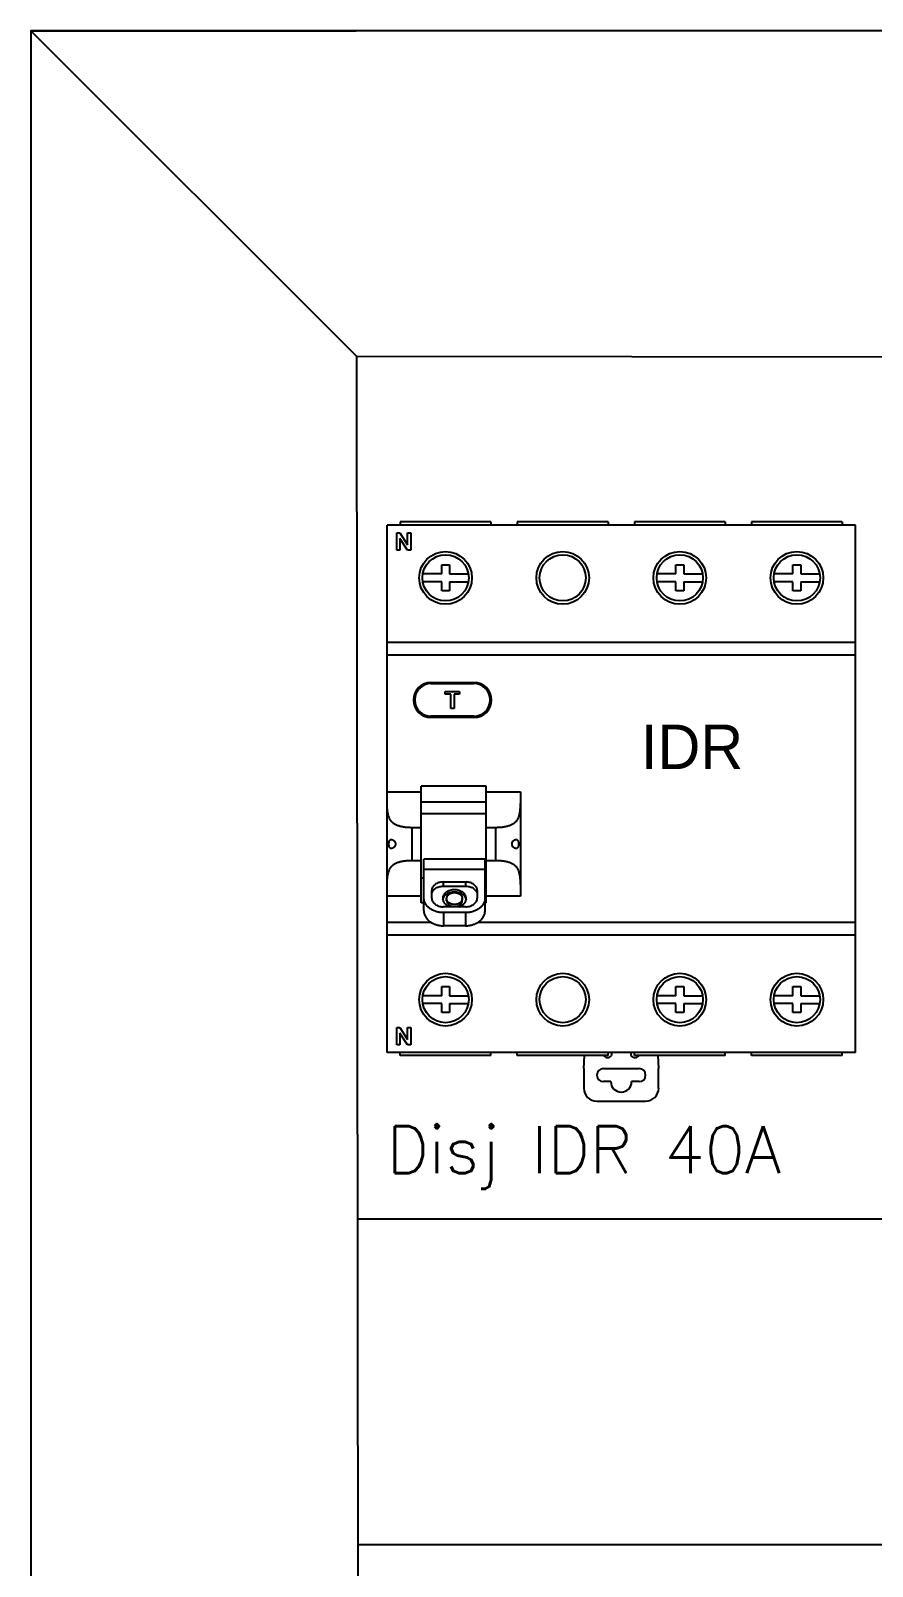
# Model space of a CAD drawing. Extents: x -891 to 6596, y -1 to 298.
# Drawn here: x -364.63 to -339.49, y 193.65 to 239.5 of the extents above; entities that cross this region are included whole.
import ezdxf

# ---------------------------------------------------------------- set-up
doc = ezdxf.new("R2010")
doc.units = 0
doc.header["$MEASUREMENT"] = 0
doc.styles.add('SIMPLEX', font='simplex')

msp = doc.modelspace()

# ---------------------------------------------------------------- linework, layer by layer
for p, q in [((-364.63, 239.496), (-354.913, 239.496)), ((-364.63, 239.496), (-354.913, 239.496)), ((-354.903, 229.779), (-354.899, 225.893))]:
    msp.add_line(p, q)
at = {"color": 40, "true_color": 0xf8d731}
for q in [(-364.63, 239.496), (-354.713, 54.877), (-257.748, 229.686)]:
    msp.add_line((-354.903, 229.779), q, dxfattribs=at)
at = {"color": 7, "linetype": 'Continuous'}
for p, q in [((-353.986, 208.993), (-353.986, 224.734)), ((-339.994, 224.734), (-353.986, 224.734)), ((-353.594, 224.831), (-353.594, 224.734)), ((-350.883, 224.831), (-353.594, 224.831)), ((-350.883, 224.831), (-350.883, 224.734)), ((-350.096, 224.831), (-350.096, 224.734)), ((-347.385, 224.831), (-350.096, 224.831)), ((-347.385, 224.831), (-347.385, 224.734)), ((-346.598, 224.831), (-346.598, 224.734)), ((-343.887, 224.831), (-346.598, 224.831)), ((-343.887, 224.831), (-343.887, 224.734)), ((-343.1, 224.831), (-343.1, 224.734)), ((-340.39, 224.831), (-343.1, 224.831)), ((-340.39, 224.831), (-340.39, 224.734)), ((-339.994, 208.993), (-339.994, 224.734)), ((-353.694, 223.987), (-353.694, 224.501)), ((-353.694, 224.501), (-353.604, 224.501)), ((-353.604, 224.501), (-353.371, 224.148)), ((-353.6, 224.336), (-353.6, 223.987)), ((-353.373, 223.987), (-353.6, 224.336)), ((-353.371, 224.148), (-353.371, 224.501)), ((-353.371, 224.501), (-353.279, 224.501)), ((-353.279, 224.501), (-353.279, 223.987)), ((-353.6, 223.987), (-353.694, 223.987)), ((-353.279, 223.987), (-353.373, 223.987)), ((-352.353, 223.276), (-352.917, 223.276)), ((-352.353, 223.276), (-352.353, 223.549)), ((-352.353, 223.549), (-352.12, 223.549)), ((-352.12, 223.549), (-352.12, 223.276)), ((-352.12, 223.276), (-351.557, 223.276)), ((-345.358, 223.276), (-345.921, 223.276)), ((-345.358, 223.276), (-345.358, 223.549)), ((-345.358, 223.549), (-345.124, 223.549)), ((-345.124, 223.549), (-345.124, 223.276)), ((-345.124, 223.276), (-344.561, 223.276)), ((-341.86, 223.276), (-342.423, 223.276)), ((-341.86, 223.276), (-341.86, 223.549)), ((-341.86, 223.549), (-341.626, 223.549)), ((-341.626, 223.549), (-341.626, 223.276)), ((-341.626, 223.276), (-341.063, 223.276)), ((-352.353, 223.043), (-352.917, 223.043)), ((-352.353, 222.771), (-352.353, 223.043)), ((-352.12, 223.043), (-352.12, 222.771)), ((-352.12, 223.043), (-351.557, 223.043)), ((-345.358, 223.043), (-345.921, 223.043)), ((-345.358, 222.771), (-345.358, 223.043)), ((-345.124, 223.043), (-345.124, 222.771)), ((-345.124, 223.043), (-344.561, 223.043)), ((-341.86, 223.043), (-342.423, 223.043)), ((-341.86, 222.771), (-341.86, 223.043)), ((-341.626, 223.043), (-341.626, 222.771)), ((-341.626, 223.043), (-341.063, 223.043)), ((-352.12, 222.771), (-352.353, 222.771)), ((-345.124, 222.771), (-345.358, 222.771)), ((-341.626, 222.771), (-341.86, 222.771)), ((-353.986, 221.236), (-339.994, 221.236)), ((-339.994, 220.847), (-353.986, 220.847)), ((-352.674, 220.04), (-351.391, 220.04)), ((-352.674, 220.001), (-351.39, 220.001)), ((-352.246, 219.687), (-352.246, 219.772)), ((-352.246, 219.772), (-351.817, 219.772)), ((-352.083, 219.687), (-352.246, 219.687)), ((-352.083, 219.259), (-352.083, 219.687)), ((-351.981, 219.687), (-351.981, 219.259)), ((-351.817, 219.687), (-351.981, 219.687)), ((-351.817, 219.772), (-351.817, 219.687)), ((-351.981, 219.259), (-352.083, 219.259)), ((-351.39, 219.029), (-352.674, 219.029)), ((-351.391, 218.99), (-352.674, 218.99)), ((-352.966, 213.459), (-352.966, 216.941)), ((-351.022, 216.941), (-352.966, 216.941)), ((-351.022, 213.459), (-351.022, 216.941)), ((-353.986, 216.769), (-352.966, 216.769)), ((-351.022, 216.462), (-352.966, 216.462)), ((-351.022, 216.769), (-350.002, 216.769)), ((-350.002, 216.769), (-350.002, 213.658)), ((-352.966, 216.121), (-351.022, 216.121)), ((-353.247, 215.701), (-353.247, 214.726)), ((-352.966, 215.701), (-353.247, 215.701)), ((-350.74, 215.701), (-351.022, 215.701)), ((-350.74, 214.726), (-350.74, 215.701)), ((-353.247, 214.726), (-352.966, 214.726)), ((-352.885, 213.216), (-352.885, 214.763)), ((-351.058, 214.763), (-352.885, 214.763)), ((-351.058, 213.216), (-351.058, 214.763)), ((-351.022, 214.726), (-350.74, 214.726)), ((-352.885, 214.195), (-352.966, 214.195)), ((-351.058, 214.457), (-352.885, 214.457)), ((-351.022, 214.195), (-351.058, 214.195)), ((-352.966, 213.658), (-353.986, 213.658)), ((-352.652, 213.6), (-352.652, 213.822)), ((-352.312, 214.08), (-352.312, 213.954)), ((-352.312, 214.08), (-351.631, 214.08)), ((-352.312, 213.954), (-351.631, 213.954)), ((-351.631, 213.954), (-351.631, 214.08)), ((-351.291, 213.822), (-351.291, 213.6)), ((-350.002, 213.658), (-351.022, 213.658)), ((-352.885, 213.459), (-352.966, 213.459)), ((-351.631, 213.341), (-352.312, 213.341)), ((-352.205, 213.522), (-352.205, 213.585)), ((-351.738, 213.522), (-351.738, 213.585)), ((-351.022, 213.459), (-351.058, 213.459)), ((-353.986, 212.88), (-352.681, 212.88)), ((-352.302, 213.164), (-352.302, 212.773)), ((-351.641, 213.164), (-352.302, 213.164)), ((-351.641, 212.773), (-352.302, 212.773)), ((-351.641, 213.164), (-351.641, 212.773)), ((-351.263, 212.88), (-339.994, 212.88)), ((-339.994, 212.491), (-353.986, 212.491)), ((-352.353, 210.684), (-352.353, 210.956)), ((-352.353, 210.956), (-352.12, 210.956)), ((-352.12, 210.956), (-352.12, 210.684)), ((-345.358, 210.956), (-345.124, 210.956)), ((-345.358, 210.684), (-345.358, 210.956)), ((-345.124, 210.956), (-345.124, 210.684)), ((-341.86, 210.956), (-341.626, 210.956)), ((-341.86, 210.684), (-341.86, 210.956)), ((-341.626, 210.956), (-341.626, 210.684)), ((-352.353, 210.684), (-352.917, 210.684)), ((-352.353, 210.451), (-352.917, 210.451)), ((-352.353, 210.179), (-352.353, 210.451)), ((-352.12, 210.684), (-351.557, 210.684)), ((-352.12, 210.451), (-352.12, 210.179)), ((-352.12, 210.451), (-351.557, 210.451)), ((-345.358, 210.684), (-345.921, 210.684)), ((-345.358, 210.451), (-345.921, 210.451)), ((-345.358, 210.179), (-345.358, 210.451)), ((-345.124, 210.684), (-344.561, 210.684)), ((-345.124, 210.451), (-344.561, 210.451)), ((-345.124, 210.451), (-345.124, 210.179)), ((-341.86, 210.684), (-342.423, 210.684)), ((-341.86, 210.451), (-342.423, 210.451)), ((-341.86, 210.179), (-341.86, 210.451)), ((-341.626, 210.684), (-341.063, 210.684)), ((-341.626, 210.451), (-341.063, 210.451)), ((-341.626, 210.451), (-341.626, 210.179)), ((-352.12, 210.179), (-352.353, 210.179)), ((-345.124, 210.179), (-345.358, 210.179)), ((-341.626, 210.179), (-341.86, 210.179)), ((-353.694, 209.218), (-353.694, 209.732)), ((-353.694, 209.732), (-353.604, 209.732)), ((-353.604, 209.732), (-353.371, 209.379)), ((-353.373, 209.218), (-353.6, 209.567)), ((-353.6, 209.567), (-353.6, 209.218)), ((-353.371, 209.379), (-353.371, 209.732)), ((-353.371, 209.732), (-353.279, 209.732)), ((-353.279, 209.732), (-353.279, 209.218)), ((-353.6, 209.218), (-353.694, 209.218)), ((-353.279, 209.218), (-353.373, 209.218)), ((-339.994, 208.993), (-353.986, 208.993)), ((-353.594, 208.896), (-353.594, 208.993)), ((-350.883, 208.896), (-353.594, 208.896)), ((-350.883, 208.896), (-350.883, 208.993)), ((-350.096, 208.896), (-350.096, 208.993)), ((-347.385, 208.896), (-350.096, 208.896)), ((-348.107, 208.507), (-348.087, 208.896)), ((-347.385, 208.896), (-347.385, 208.993)), ((-347.281, 208.993), (-347.281, 208.896)), ((-346.698, 208.896), (-346.698, 208.993)), ((-346.598, 208.896), (-346.598, 208.993)), ((-343.887, 208.896), (-346.598, 208.896)), ((-345.893, 208.896), (-345.873, 208.507)), ((-343.887, 208.896), (-343.887, 208.993)), ((-343.1, 208.896), (-343.1, 208.993)), ((-340.39, 208.896), (-343.1, 208.896)), ((-340.39, 208.896), (-340.39, 208.993)), ((-348.107, 208.507), (-348.107, 207.924)), ((-347.523, 208.507), (-346.457, 208.507)), ((-345.873, 207.924), (-345.873, 208.507)), ((-347.301, 208.119), (-347.523, 208.119)), ((-346.457, 208.119), (-346.679, 208.119)), ((-347.719, 207.536), (-346.261, 207.536))]:
    msp.add_line(p, q, dxfattribs=at)
msp.add_lwpolyline([(-364.63, 45.166), (-248.032, 45.166), (-248.032, 239.496), (-364.63, 239.496)], close=True)
at = {"color": 40, "true_color": 0xf8d731}
for points in [[(-257.745, 204.012), (-354.868, 204.012)], [(-354.858, 194.295), (-257.744, 194.295)]]:
    msp.add_lwpolyline(points, dxfattribs=at)
at = {"color": 7, "linetype": 'Continuous'}
for centre, radius in [((-352.237, 223.16), 0.787), ((-352.237, 223.16), 0.69), ((-348.739, 223.16), 0.787), ((-348.739, 223.16), 0.69), ((-345.241, 223.16), 0.787), ((-345.241, 223.16), 0.69), ((-341.743, 223.16), 0.787), ((-341.743, 223.16), 0.69), ((-352.237, 210.567), 0.787), ((-348.739, 210.567), 0.787), ((-345.241, 210.567), 0.787), ((-341.743, 210.567), 0.787), ((-352.237, 210.567), 0.69), ((-348.739, 210.567), 0.69), ((-345.241, 210.567), 0.69), ((-341.743, 210.567), 0.69)]:
    msp.add_circle(centre, radius, dxfattribs=at)
for centre, radius, start, end in [((-352.674, 219.515), 0.525, 90, 270), ((-352.674, 219.515), 0.486, 90, 270), ((-351.391, 219.515), 0.525, 270, 89.967), ((-351.39, 219.515), 0.486, 270, 90), ((-347.403, 208.993), 0.155, 216.1472, 321.3178), ((-346.577, 208.993), 0.155, 218.6822, 323.8529), ((-347.523, 208.313), 0.194, 90, 270), ((-346.457, 208.313), 0.194, 270, 90), ((-347.719, 207.924), 0.389, 180, 270), ((-346.99, 208.119), 0.311, 180, 0), ((-346.261, 207.924), 0.389, 270, 0)]:
    msp.add_arc(centre, radius, start, end, dxfattribs=at)
for points, knots in [([(-353.247, 215.701), (-353.284, 215.701), (-353.357, 215.703), (-353.464, 215.713), (-353.565, 215.73), (-353.659, 215.757), (-353.742, 215.794), (-353.813, 215.842), (-353.869, 215.903), (-353.912, 215.975), (-353.942, 216.056), (-353.962, 216.145), (-353.974, 216.239), (-353.981, 216.339), (-353.984, 216.443), (-353.986, 216.587), (-353.986, 216.696), (-353.986, 216.769)], [0, 0, 0, 0, 0.070783, 0.139991, 0.206212, 0.268398, 0.32622, 0.380396, 0.432696, 0.485339, 0.540125, 0.598005, 0.659184, 0.723407, 0.790196, 0.85897, 1, 1, 1, 1]), ([(-350.002, 216.769), (-350.002, 216.696), (-350.002, 216.587), (-350.003, 216.443), (-350.007, 216.339), (-350.014, 216.239), (-350.026, 216.145), (-350.046, 216.056), (-350.076, 215.975), (-350.118, 215.903), (-350.175, 215.842), (-350.246, 215.794), (-350.329, 215.757), (-350.423, 215.73), (-350.524, 215.713), (-350.631, 215.703), (-350.704, 215.701), (-350.74, 215.701)], [0, 0, 0, 0, 0.14103, 0.209804, 0.276593, 0.340816, 0.401995, 0.459875, 0.514661, 0.567304, 0.619604, 0.67378, 0.731602, 0.793788, 0.860009, 0.929217, 1, 1, 1, 1]), ([(-353.929, 215.214), (-353.929, 215.232), (-353.927, 215.259), (-353.919, 215.293), (-353.91, 215.313), (-353.9, 215.33), (-353.886, 215.341), (-353.871, 215.348), (-353.861, 215.35), (-353.855, 215.35)], [0, 0, 0, 0, 0.325518, 0.471736, 0.601331, 0.714217, 0.813976, 0.906951, 1, 1, 1, 1]), ([(-353.855, 215.078), (-353.861, 215.078), (-353.871, 215.079), (-353.886, 215.086), (-353.9, 215.097), (-353.91, 215.114), (-353.919, 215.135), (-353.927, 215.168), (-353.929, 215.195), (-353.929, 215.214)], [0, 0, 0, 0, 0.093049, 0.186024, 0.285783, 0.398669, 0.528265, 0.674482, 1, 1, 1, 1]), ([(-353.855, 215.35), (-353.843, 215.35), (-353.823, 215.344), (-353.798, 215.33), (-353.773, 215.309), (-353.751, 215.28), (-353.737, 215.244), (-353.734, 215.224), (-353.734, 215.214)], [0, 0, 0, 0, 0.192748, 0.303537, 0.424191, 0.694116, 0.843804, 1, 1, 1, 1]), ([(-353.734, 215.214), (-353.734, 215.203), (-353.737, 215.183), (-353.751, 215.147), (-353.773, 215.119), (-353.798, 215.098), (-353.823, 215.083), (-353.843, 215.078), (-353.855, 215.078)], [0, 0, 0, 0, 0.156195, 0.305884, 0.575808, 0.696463, 0.807252, 1, 1, 1, 1]), ([(-350.254, 215.214), (-350.254, 215.224), (-350.251, 215.244), (-350.237, 215.28), (-350.215, 215.309), (-350.189, 215.33), (-350.165, 215.344), (-350.145, 215.35), (-350.133, 215.35)], [0, 0, 0, 0, 0.156195, 0.305884, 0.575808, 0.696464, 0.807252, 1, 1, 1, 1]), ([(-350.133, 215.078), (-350.145, 215.078), (-350.165, 215.083), (-350.189, 215.098), (-350.215, 215.119), (-350.237, 215.147), (-350.251, 215.183), (-350.254, 215.203), (-350.254, 215.214)], [0, 0, 0, 0, 0.192748, 0.303537, 0.424192, 0.694116, 0.843804, 1, 1, 1, 1]), ([(-350.133, 215.35), (-350.127, 215.35), (-350.117, 215.348), (-350.102, 215.341), (-350.088, 215.33), (-350.077, 215.313), (-350.069, 215.293), (-350.061, 215.259), (-350.059, 215.232), (-350.059, 215.214)], [0, 0, 0, 0, 0.093049, 0.186024, 0.285783, 0.398669, 0.528265, 0.674482, 1, 1, 1, 1]), ([(-350.059, 215.214), (-350.059, 215.195), (-350.061, 215.168), (-350.069, 215.135), (-350.077, 215.114), (-350.088, 215.097), (-350.102, 215.086), (-350.117, 215.079), (-350.127, 215.078), (-350.133, 215.078)], [0, 0, 0, 0, 0.325518, 0.471736, 0.601331, 0.714217, 0.813976, 0.906951, 1, 1, 1, 1]), ([(-353.986, 213.658), (-353.986, 213.731), (-353.986, 213.841), (-353.984, 213.984), (-353.981, 214.088), (-353.974, 214.188), (-353.962, 214.282), (-353.942, 214.371), (-353.912, 214.452), (-353.869, 214.524), (-353.813, 214.585), (-353.742, 214.634), (-353.659, 214.67), (-353.565, 214.697), (-353.464, 214.714), (-353.357, 214.724), (-353.284, 214.726), (-353.247, 214.726)], [0, 0, 0, 0, 0.14103, 0.209804, 0.276593, 0.340816, 0.401995, 0.459875, 0.514661, 0.567304, 0.619604, 0.67378, 0.731602, 0.793788, 0.860009, 0.929217, 1, 1, 1, 1]), ([(-350.74, 214.726), (-350.704, 214.726), (-350.631, 214.724), (-350.524, 214.714), (-350.423, 214.697), (-350.329, 214.67), (-350.246, 214.634), (-350.175, 214.585), (-350.118, 214.524), (-350.076, 214.452), (-350.046, 214.371), (-350.026, 214.282), (-350.014, 214.188), (-350.007, 214.088), (-350.003, 213.984), (-350.002, 213.841), (-350.002, 213.731), (-350.002, 213.658)], [0, 0, 0, 0, 0.070783, 0.139991, 0.206212, 0.268398, 0.32622, 0.380396, 0.432696, 0.485339, 0.540125, 0.598005, 0.659184, 0.723407, 0.790196, 0.85897, 1, 1, 1, 1]), ([(-352.312, 214.08), (-352.356, 214.08), (-352.421, 214.071), (-352.501, 214.039), (-352.552, 214.007), (-352.595, 213.968), (-352.627, 213.922), (-352.647, 213.873), (-352.652, 213.839), (-352.652, 213.822)], [0, 0, 0, 0, 0.279299, 0.413973, 0.542877, 0.665229, 0.7812, 0.892039, 1, 1, 1, 1]), ([(-352.652, 213.696), (-352.652, 213.713), (-352.647, 213.747), (-352.627, 213.796), (-352.595, 213.841), (-352.552, 213.881), (-352.501, 213.913), (-352.421, 213.945), (-352.356, 213.954), (-352.312, 213.954)], [0, 0, 0, 0, 0.107961, 0.2188, 0.334771, 0.457123, 0.586027, 0.720701, 1, 1, 1, 1]), ([(-351.622, 213.585), (-351.622, 213.602), (-351.626, 213.638), (-351.647, 213.688), (-351.68, 213.735), (-351.724, 213.775), (-351.777, 213.808), (-351.838, 213.832), (-351.903, 213.847), (-351.972, 213.852), (-352.04, 213.847), (-352.105, 213.832), (-352.166, 213.808), (-352.219, 213.775), (-352.263, 213.735), (-352.296, 213.688), (-352.317, 213.638), (-352.321, 213.602), (-352.321, 213.585)], [0, 0, 0, 0, 0.053936, 0.109311, 0.16725, 0.228376, 0.292777, 0.36006, 0.429468, 0.5, 0.570531, 0.639938, 0.707221, 0.771621, 0.832747, 0.890687, 0.946063, 1, 1, 1, 1]), ([(-352.319, 213.554), (-352.316, 213.57), (-352.307, 213.602), (-352.282, 213.647), (-352.247, 213.688), (-352.188, 213.735), (-352.114, 213.768), (-352.035, 213.785), (-351.972, 213.789), (-351.909, 213.785), (-351.829, 213.768), (-351.755, 213.735), (-351.696, 213.688), (-351.661, 213.647), (-351.636, 213.602), (-351.627, 213.57), (-351.624, 213.554)], [0, 0, 0, 0, 0.054035, 0.10997, 0.168579, 0.230187, 0.361357, 0.430203, 0.499999, 0.569795, 0.638641, 0.769809, 0.831418, 0.890028, 0.945964, 1, 1, 1, 1]), ([(-352.205, 213.585), (-352.205, 213.596), (-352.202, 213.62), (-352.188, 213.654), (-352.166, 213.685), (-352.137, 213.712), (-352.101, 213.734), (-352.061, 213.75), (-352.017, 213.76), (-351.972, 213.763), (-351.926, 213.76), (-351.882, 213.75), (-351.842, 213.734), (-351.806, 213.712), (-351.777, 213.685), (-351.755, 213.654), (-351.741, 213.62), (-351.738, 213.596), (-351.738, 213.585)], [0, 0, 0, 0, 0.053932, 0.109314, 0.16725, 0.228376, 0.292774, 0.360057, 0.429466, 0.499998, 0.570529, 0.639937, 0.707219, 0.771618, 0.832746, 0.890683, 0.946067, 1, 1, 1, 1]), ([(-351.291, 213.822), (-351.291, 213.839), (-351.296, 213.873), (-351.316, 213.922), (-351.348, 213.968), (-351.391, 214.007), (-351.443, 214.039), (-351.522, 214.071), (-351.588, 214.08), (-351.631, 214.08)], [0, 0, 0, 0, 0.107961, 0.2188, 0.334771, 0.457123, 0.586027, 0.720701, 1, 1, 1, 1]), ([(-351.631, 213.954), (-351.588, 213.954), (-351.522, 213.945), (-351.443, 213.913), (-351.391, 213.881), (-351.348, 213.841), (-351.316, 213.796), (-351.296, 213.747), (-351.291, 213.713), (-351.291, 213.696)], [0, 0, 0, 0, 0.279299, 0.413973, 0.542877, 0.665229, 0.7812, 0.892039, 1, 1, 1, 1]), ([(-352.302, 213.164), (-352.34, 213.164), (-352.416, 213.17), (-352.525, 213.195), (-352.626, 213.235), (-352.715, 213.29), (-352.777, 213.347), (-352.817, 213.398), (-352.841, 213.437), (-352.861, 213.478), (-352.875, 213.521), (-352.883, 213.564), (-352.885, 213.593), (-352.885, 213.607)], [0, 0, 0, 0, 0.140983, 0.27971, 0.414196, 0.542917, 0.665096, 0.723831, 0.781084, 0.837041, 0.891968, 0.946189, 1, 1, 1, 1]), ([(-352.885, 213.216), (-352.885, 213.202), (-352.883, 213.173), (-352.875, 213.129), (-352.861, 213.087), (-352.841, 213.046), (-352.817, 213.007), (-352.777, 212.956), (-352.715, 212.899), (-352.626, 212.844), (-352.525, 212.804), (-352.415, 212.779), (-352.34, 212.773), (-352.302, 212.773)], [0, 0, 0, 0, 0.053804, 0.10802, 0.162941, 0.218894, 0.276144, 0.334878, 0.457059, 0.585786, 0.72028, 0.859014, 1, 1, 1, 1]), ([(-352.652, 213.6), (-352.652, 213.583), (-352.647, 213.549), (-352.627, 213.499), (-352.595, 213.454), (-352.552, 213.415), (-352.501, 213.383), (-352.421, 213.351), (-352.356, 213.341), (-352.312, 213.341)], [0, 0, 0, 0, 0.107961, 0.2188, 0.334771, 0.457123, 0.586027, 0.720701, 1, 1, 1, 1]), ([(-352.321, 213.585), (-352.321, 213.572), (-352.319, 213.546), (-352.308, 213.508), (-352.289, 213.471), (-352.264, 213.438), (-352.233, 213.407), (-352.184, 213.371), (-352.141, 213.351), (-352.111, 213.341)], [0, 0, 0, 0, 0.112422, 0.226574, 0.343835, 0.465366, 0.591809, 0.723365, 1, 1, 1, 1]), ([(-351.738, 213.585), (-351.738, 213.573), (-351.741, 213.549), (-351.755, 213.516), (-351.777, 213.485), (-351.806, 213.458), (-351.842, 213.436), (-351.882, 213.42), (-351.926, 213.41), (-351.972, 213.406), (-352.017, 213.41), (-352.061, 213.42), (-352.101, 213.436), (-352.137, 213.458), (-352.166, 213.485), (-352.188, 213.516), (-352.202, 213.549), (-352.205, 213.573), (-352.205, 213.585)], [0, 0, 0, 0, 0.053932, 0.109314, 0.16725, 0.228376, 0.292774, 0.360057, 0.429466, 0.499998, 0.570529, 0.639937, 0.707219, 0.771618, 0.832746, 0.890683, 0.946067, 1, 1, 1, 1]), ([(-352.205, 213.522), (-352.205, 213.51), (-352.202, 213.486), (-352.188, 213.453), (-352.166, 213.422), (-352.137, 213.395), (-352.101, 213.373), (-352.061, 213.357), (-352.017, 213.347), (-351.972, 213.343), (-351.926, 213.347), (-351.882, 213.357), (-351.842, 213.373), (-351.806, 213.395), (-351.777, 213.422), (-351.755, 213.453), (-351.741, 213.486), (-351.738, 213.51), (-351.738, 213.522)], [0, 0, 0, 0, 0.053932, 0.109314, 0.16725, 0.228376, 0.292774, 0.360057, 0.429466, 0.499998, 0.570529, 0.639937, 0.707219, 0.771618, 0.832746, 0.890683, 0.946067, 1, 1, 1, 1]), ([(-351.833, 213.341), (-351.802, 213.351), (-351.759, 213.37), (-351.71, 213.407), (-351.679, 213.438), (-351.654, 213.471), (-351.635, 213.508), (-351.624, 213.546), (-351.622, 213.572), (-351.622, 213.585)], [0, 0, 0, 0, 0.276637, 0.408196, 0.534642, 0.656173, 0.773433, 0.887583, 1, 1, 1, 1]), ([(-351.642, 212.773), (-351.604, 212.773), (-351.528, 212.779), (-351.419, 212.804), (-351.318, 212.844), (-351.229, 212.899), (-351.167, 212.956), (-351.127, 213.006), (-351.102, 213.046), (-351.083, 213.087), (-351.069, 213.129), (-351.06, 213.173), (-351.058, 213.202), (-351.058, 213.216)], [0, 0, 0, 0, 0.140984, 0.279719, 0.414215, 0.542944, 0.665126, 0.72386, 0.78111, 0.837062, 0.891983, 0.946197, 1, 1, 1, 1]), ([(-351.058, 213.607), (-351.058, 213.593), (-351.06, 213.564), (-351.069, 213.521), (-351.083, 213.478), (-351.102, 213.437), (-351.127, 213.398), (-351.166, 213.347), (-351.228, 213.29), (-351.317, 213.235), (-351.418, 213.195), (-351.528, 213.17), (-351.603, 213.164), (-351.641, 213.164)], [0, 0, 0, 0, 0.053811, 0.108032, 0.162959, 0.218916, 0.276169, 0.334904, 0.457083, 0.585804, 0.72029, 0.859017, 1, 1, 1, 1]), ([(-351.631, 213.341), (-351.588, 213.341), (-351.522, 213.351), (-351.443, 213.383), (-351.391, 213.415), (-351.348, 213.454), (-351.316, 213.499), (-351.296, 213.549), (-351.291, 213.583), (-351.291, 213.6)], [0, 0, 0, 0, 0.279299, 0.413973, 0.542877, 0.665229, 0.7812, 0.892039, 1, 1, 1, 1])]:
    msp.add_open_spline(points, degree=3, knots=knots, dxfattribs=at)

# ---------------------------------------------------------------- texts
at = {"insert": (-346.4, 218.778), "char_height": 1.3257, "attachment_point": 1}
msp.add_mtext_dynamic_manual_height_columns('IDR', width=0.00375, gutter_width=6.629, heights=[0], dxfattribs=at)
at = {"color": 40, "true_color": 0xf8d731, "insert": (-353.997, 206.787), "char_height": 1.40268, "attachment_point": 1, "style": 'SIMPLEX'}
msp.add_mtext_dynamic_manual_height_columns('Disj IDR 40A', width=14.3744, gutter_width=7.013, heights=[0], dxfattribs=at)

doc.saveas('drawing.dxf')
